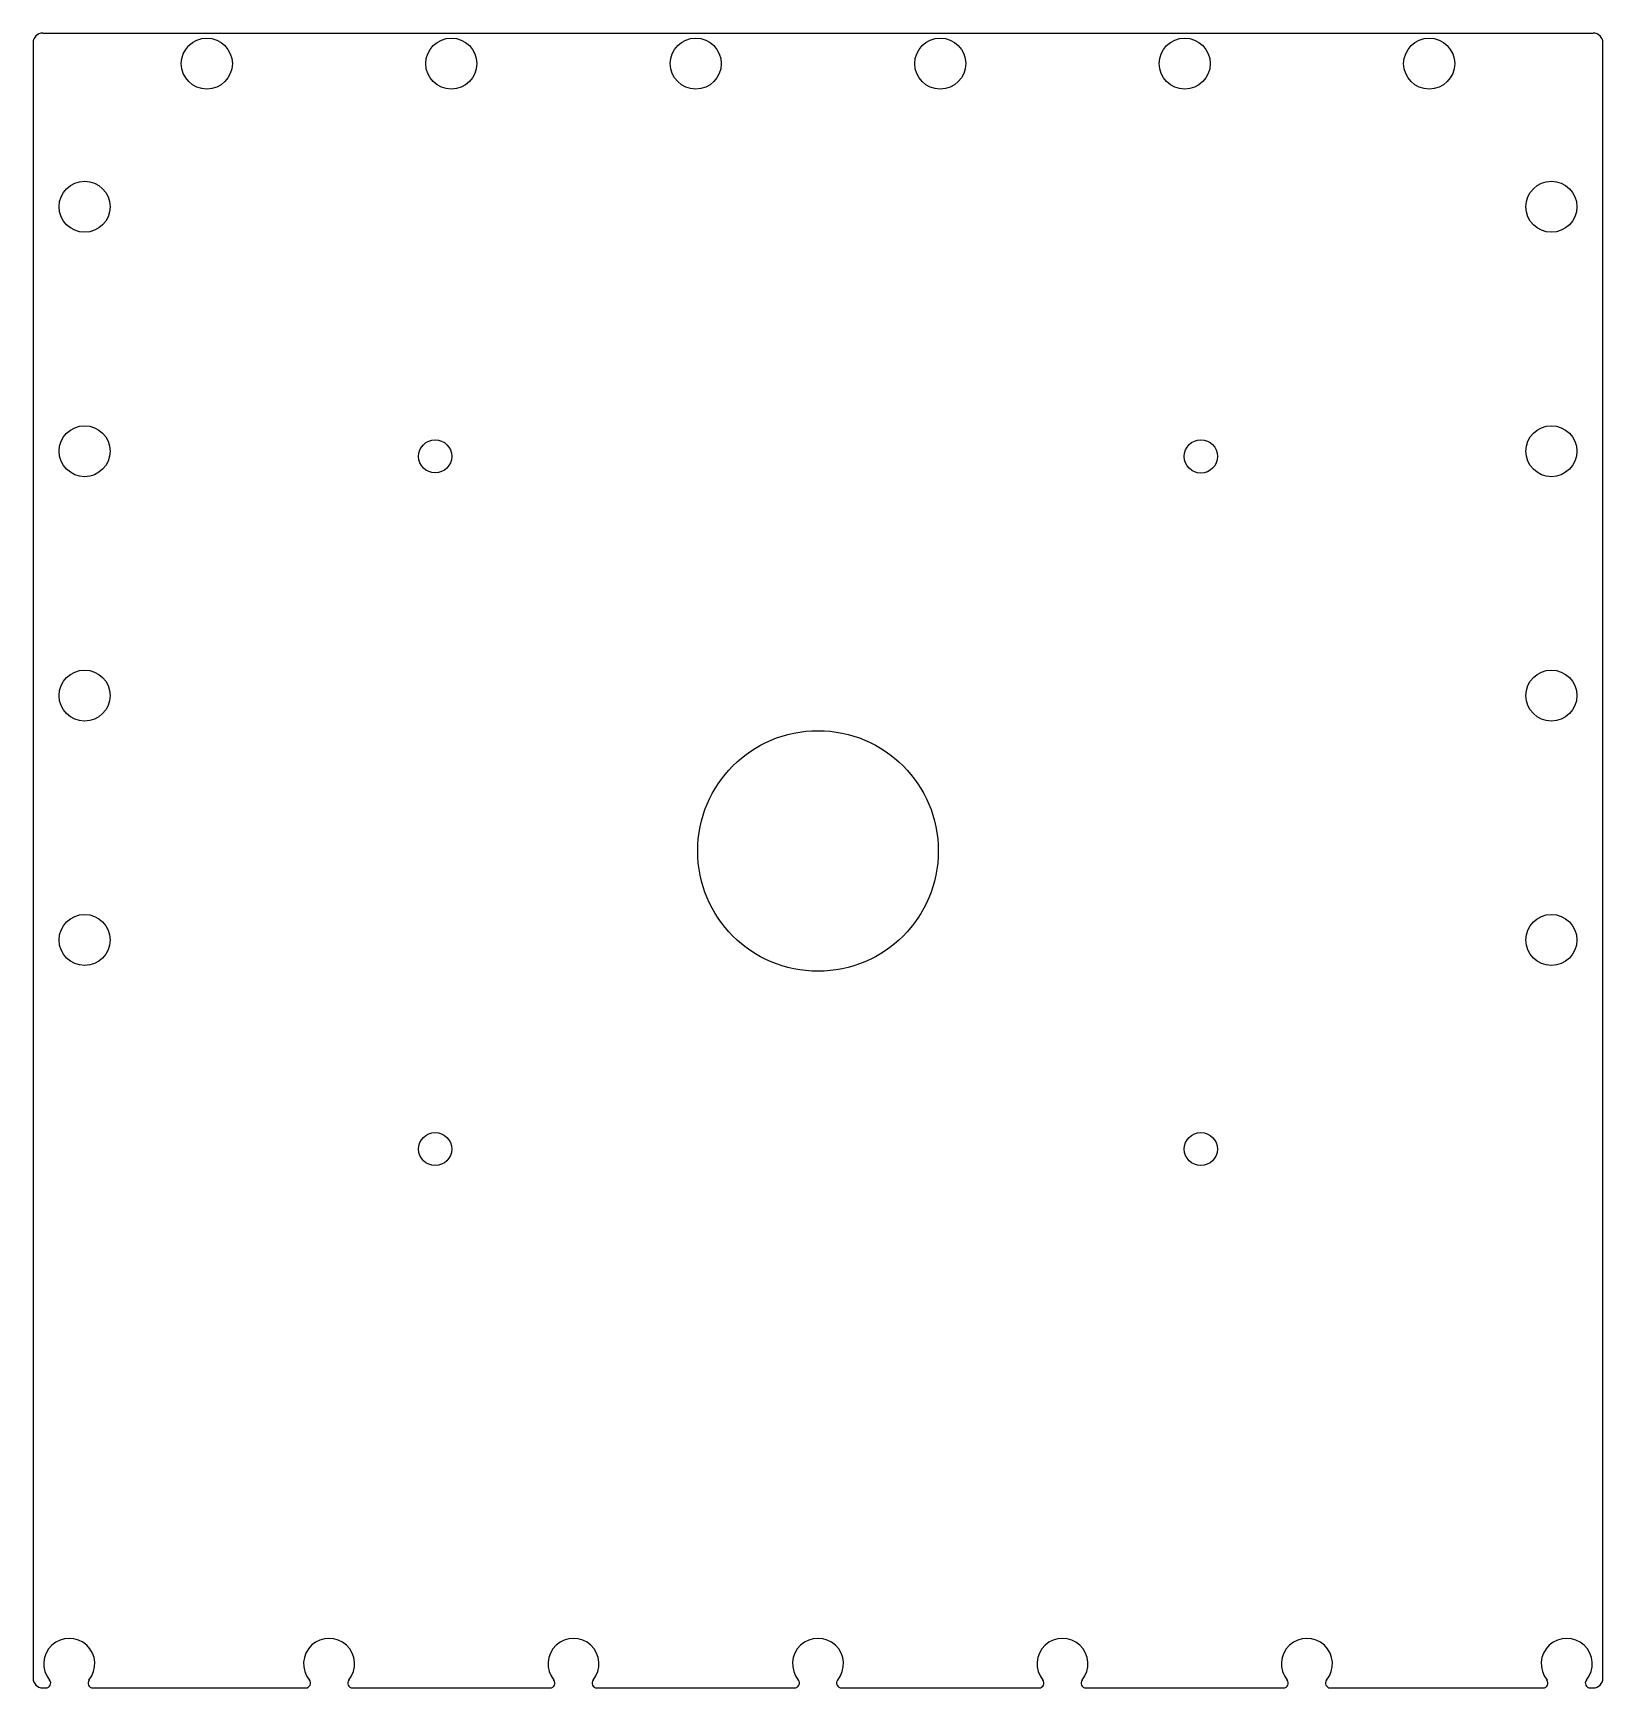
# Model space of a CAD drawing. Header units: millimetres. Extents: x 1 to 164, y -172 to 0.
import ezdxf

# ---------------------------------------------------------------- set-up
doc = ezdxf.new("R2010")
doc.units = ezdxf.units.MM

msp = doc.modelspace()

# ---------------------------------------------------------------- linework, layer by layer
at = {"color": 7, "linetype": 'Continuous', "lineweight": 25}
for p, q in [((2, 0), (163.1, 0)), ((1, -1), (1, -170.98)), ((164.1, -170.98), (164.1, -1)), ((2, -171.98), (2.33, -171.98)), ((7.2, -171.98), (29.32, -171.98)), ((34.18, -171.98), (54.72, -171.98)), ((59.58, -171.98), (80.12, -171.98)), ((84.98, -171.98), (105.52, -171.98)), ((110.38, -171.98), (130.92, -171.98)), ((135.78, -171.98), (157.9, -171.98)), ((162.77, -171.98), (163.1, -171.98))]:
    msp.add_line(p, q, dxfattribs=at)
for centre, radius in [((19.05, -3.17), 2.65), ((44.45, -3.17), 2.65), ((69.85, -3.17), 2.65), ((95.25, -3.17), 2.65), ((120.65, -3.17), 2.65), ((146.05, -3.17), 2.65), ((6.35, -18.05), 2.65), ((158.75, -18.05), 2.65), ((6.35, -43.45), 2.65), ((158.75, -43.45), 2.65), ((42.77, -43.99), 1.72), ((122.33, -43.99), 1.73), ((6.35, -68.85), 2.65), ((158.75, -68.85), 2.65), ((82.55, -85), 12.5), ((6.35, -94.25), 2.65), ((158.75, -94.25), 2.65), ((42.77, -115.98), 1.72), ((122.33, -115.98), 1.72)]:
    msp.add_circle(centre, radius, dxfattribs=at)
for centre, radius, start, end in [((163.1, -1), 1, 0, 90), ((2, -1), 1, 90, 180), ((4.76, -169.48), 2.65, 320.5859, 219.4141), ((31.75, -169.48), 2.65, 320.5859, 219.4141), ((57.15, -169.48), 2.65, 320.5859, 219.4141), ((82.55, -169.48), 2.65, 320.5859, 219.4141), ((107.95, -169.48), 2.65, 320.5859, 219.4141), ((133.35, -169.48), 2.65, 320.5859, 219.4141), ((160.34, -169.48), 2.65, 320.5859, 219.4141), ((2, -170.98), 1, 180, 270), ((2.33, -171.48), 0.5, 270, 39.4141), ((7.2, -171.48), 0.5, 140.5859, 270), ((29.32, -171.48), 0.5, 270, 39.4141), ((34.18, -171.48), 0.5, 140.5859, 270), ((54.72, -171.48), 0.5, 270, 39.4141), ((59.58, -171.48), 0.5, 140.5859, 270), ((80.12, -171.48), 0.5, 270, 39.4141), ((84.98, -171.48), 0.5, 140.5859, 270), ((105.52, -171.48), 0.5, 270, 39.4141), ((110.38, -171.48), 0.5, 140.5859, 270), ((130.92, -171.48), 0.5, 270, 39.4141), ((135.78, -171.48), 0.5, 140.5859, 270), ((157.9, -171.48), 0.5, 270, 39.4141), ((162.77, -171.48), 0.5, 140.5859, 270), ((163.1, -170.98), 1, 270, 0)]:
    msp.add_arc(centre, radius, start, end, dxfattribs=at)

doc.saveas('drawing.dxf')
